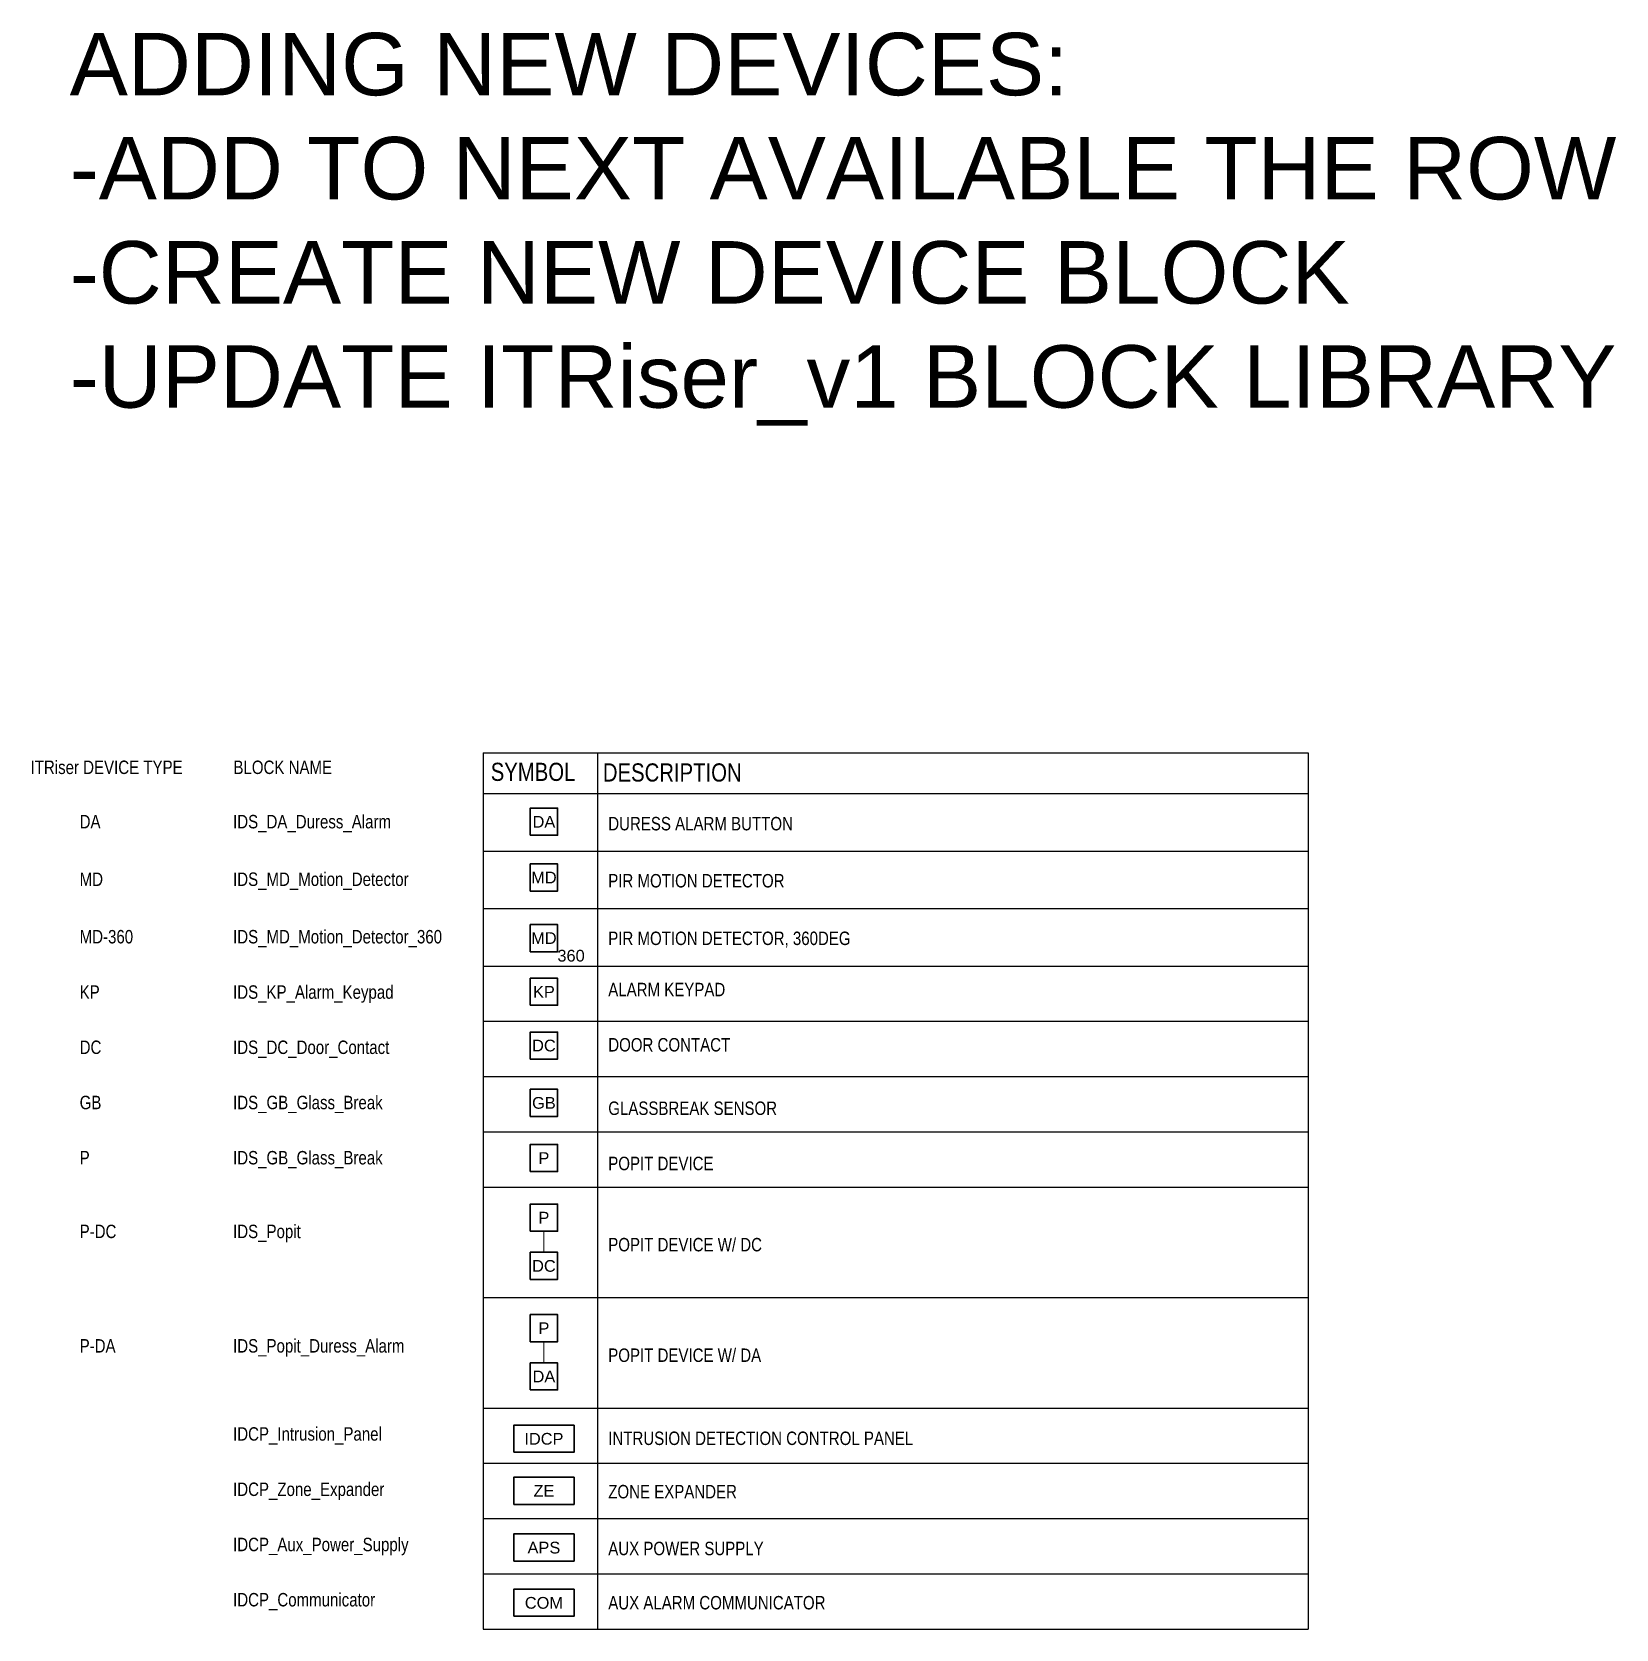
# Model space of a CAD drawing. Header units: inches. Extents: x 26 to 183, y 56 to 129.
# Drawn here: x 88.94 to 101.62, y 104.55 to 117.33 of the extents above; entities that cross this region are included whole.
import ezdxf
from ezdxf.enums import TextEntityAlignment as Align

# ---------------------------------------------------------------- set-up
doc = ezdxf.new("R2010")
doc.units = ezdxf.units.IN
doc.header["$MEASUREMENT"] = 0
doc.set_wipeout_variables(frame=1)
for name, color, linetype, lineweight in [('E-SEC-WIRE', 6, 'Continuous', 18), ('E-SERT-ACS', 23, 'Continuous', 30), ('E-SERT-IDS', 1, 'Continuous', 30), ('S-ANNO-LEGN', 3, 'Continuous', 25)]:
    doc.layers.add(name, color=color, linetype=linetype, lineweight=lineweight)
doc.styles.add('MtXpl_Arial_Narrow', font='arial.ttf')
doc.styles.add('ROMANS', font='arial.ttf', dxfattribs={"height": 0.0935})

# ---------------------------------------------------------------- blocks, each defined once
blk = doc.blocks.new('IDS_DA_Duress_Alarm')
blk.add_wipeout([(-0.109, 0), (-0.109, -0.217), (0.109, -0.217), (0.109, 0)]).dxf.layer = 'E-SERT-ACS'
at = {"layer": 'E-SERT-ACS', "color": 0, "linetype": 'ByBlock', "lineweight": -2}
blk.add_lwpolyline([(-0.109, -0.217), (0.109, -0.217), (0.109, 0), (-0.109, 0)], close=True, dxfattribs=at)
at = {"layer": 'E-SERT-ACS', "color": 7, "style": 'MtXpl_Arial_Narrow', "flags": 8}
blk.add_attdef('MODELNO.', text='', height=0.0938, dxfattribs=at).set_placement((0.109, 0), align=Align.BOTTOM_LEFT)
blk.add_attdef('DEVICE_TYPE', text='', height=0.0938, dxfattribs=at).set_placement((0, -0.109), align=Align.MIDDLE)
blk = doc.blocks.new('IDS_DC_Door_Contact')
blk.add_wipeout([(-0.109, 0), (-0.109, -0.217), (0.109, -0.217), (0.109, 0)]).dxf.layer = 'E-SERT-ACS'
at = {"layer": 'E-SERT-ACS', "color": 0, "linetype": 'ByBlock', "lineweight": -2}
blk.add_lwpolyline([(-0.109, -0.217), (0.109, -0.217), (0.109, 0), (-0.109, 0)], close=True, dxfattribs=at)
at = {"layer": 'E-SERT-ACS', "color": 7, "style": 'MtXpl_Arial_Narrow', "flags": 8}
blk.add_attdef('MODELNO.', text='', height=0.0938, dxfattribs=at).set_placement((0.109, 0), align=Align.BOTTOM_LEFT)
blk.add_attdef('DEVICE_TYPE', text='', height=0.0938, dxfattribs=at).set_placement((0, -0.109), align=Align.MIDDLE)
blk = doc.blocks.new('IDS_GB_Glass_Break')
blk.add_wipeout([(-0.109, 0), (-0.109, -0.217), (0.109, -0.217), (0.109, 0)]).dxf.layer = 'E-SERT-ACS'
at = {"layer": 'E-SERT-ACS', "color": 0, "linetype": 'ByBlock', "lineweight": -2}
blk.add_lwpolyline([(-0.109, -0.217), (0.109, -0.217), (0.109, 0), (-0.109, 0)], close=True, dxfattribs=at)
at = {"layer": 'E-SERT-ACS', "color": 7, "style": 'MtXpl_Arial_Narrow', "flags": 8}
blk.add_attdef('MODELNO.', text='', height=0.0938, dxfattribs=at).set_placement((0.109, 0), align=Align.BOTTOM_LEFT)
blk.add_attdef('DEVICE_TYPE', text='', height=0.0938, dxfattribs=at).set_placement((0, -0.109), align=Align.MIDDLE)
blk = doc.blocks.new('IDS_KP_Alarm_Keypad')
blk.add_wipeout([(-0.109, 0), (-0.109, -0.217), (0.109, -0.217), (0.109, 0)]).dxf.layer = 'E-SERT-ACS'
at = {"layer": 'E-SERT-ACS', "color": 0, "linetype": 'ByBlock', "lineweight": -2}
blk.add_lwpolyline([(-0.109, -0.217), (0.109, -0.217), (0.109, 0), (-0.109, 0)], close=True, dxfattribs=at)
at = {"layer": 'E-SERT-ACS', "color": 7, "style": 'MtXpl_Arial_Narrow', "flags": 8}
blk.add_attdef('MODELNO.', text='', height=0.0938, dxfattribs=at).set_placement((0.109, 0), align=Align.BOTTOM_LEFT)
blk.add_attdef('DEVICE_TYPE', text='', height=0.0938, dxfattribs=at).set_placement((0, -0.109), align=Align.MIDDLE)
blk = doc.blocks.new('IDS_MD_Motion_Detector_360')
blk.add_wipeout([(-0.109, 0), (-0.109, -0.217), (0.109, -0.217), (0.109, 0)]).dxf.layer = 'E-SERT-ACS'
at = {"layer": 'E-SERT-ACS', "color": 0, "linetype": 'ByBlock', "lineweight": -2}
blk.add_lwpolyline([(-0.109, -0.217), (0.109, -0.217), (0.109, 0), (-0.109, 0)], close=True, dxfattribs=at)
at = {"layer": 'E-SERT-ACS', "color": 7, "style": 'MtXpl_Arial_Narrow', "flags": 8}
for tag, p in [('MODELNO.', (0.109, 0)), ('TYPE', (0.109, -0.324))]:
    blk.add_attdef(tag, text='', height=0.0938, dxfattribs=at).set_placement(p, align=Align.BOTTOM_LEFT)
blk.add_attdef('DEVICE_TYPE', text='', height=0.0938, dxfattribs=at).set_placement((0, -0.109), align=Align.MIDDLE)
blk = doc.blocks.new('IDS_MD_Motion_Detector')
blk.add_wipeout([(-0.109, 0), (-0.109, -0.217), (0.109, -0.217), (0.109, 0)]).dxf.layer = 'E-SERT-ACS'
at = {"layer": 'E-SERT-ACS', "color": 0, "linetype": 'ByBlock', "lineweight": -2}
blk.add_lwpolyline([(-0.109, -0.217), (0.109, -0.217), (0.109, 0), (-0.109, 0)], close=True, dxfattribs=at)
at = {"layer": 'E-SERT-ACS', "color": 7, "style": 'MtXpl_Arial_Narrow', "flags": 8}
blk.add_attdef('MODELNO.', text='', height=0.0938, dxfattribs=at).set_placement((0.109, 0), align=Align.BOTTOM_LEFT)
blk.add_attdef('DEVICE_TYPE', text='', height=0.0938, dxfattribs=at).set_placement((0, -0.109), align=Align.MIDDLE)
blk = doc.blocks.new('IDCP_Intrusion_Panel')
blk.add_wipeout([(-0.241, 0), (-0.241, -0.217), (0.241, -0.217), (0.241, 0)])
at = {"color": 0, "linetype": 'ByBlock', "lineweight": -2}
blk.add_lwpolyline([(-0.241, -0.217), (0.241, -0.217), (0.241, 0), (-0.241, 0)], close=True, dxfattribs=at)
at = {"layer": 'E-SERT-ACS', "color": 7, "style": 'MtXpl_Arial_Narrow', "flags": 8}
blk.add_attdef('MODELNO.', text='', height=0.0938, dxfattribs=at).set_placement((0.241, 0), align=Align.BOTTOM_LEFT)
blk.add_attdef('DEVICE_TYPE', text='', height=0.0938, dxfattribs=at).set_placement((0, -0.109), align=Align.MIDDLE)
blk = doc.blocks.new('IDCP_Aux_Power_Supply')
blk.add_wipeout([(-0.241, 0), (-0.241, -0.217), (0.241, -0.217), (0.241, 0)])
at = {"color": 0, "linetype": 'ByBlock', "lineweight": -2}
blk.add_lwpolyline([(-0.241, -0.217), (0.241, -0.217), (0.241, 0), (-0.241, 0)], close=True, dxfattribs=at)
at = {"layer": 'E-SERT-ACS', "color": 7, "style": 'MtXpl_Arial_Narrow', "flags": 8}
blk.add_attdef('MODELNO.', text='', height=0.0938, dxfattribs=at).set_placement((0.241, 0), align=Align.BOTTOM_LEFT)
blk.add_attdef('DEVICE_TYPE', text='', height=0.0938, dxfattribs=at).set_placement((0, -0.109), align=Align.MIDDLE)
blk = doc.blocks.new('IDS_Popit')
blk.add_wipeout([(-0.109, 0), (-0.109, -0.217), (0.109, -0.217), (0.109, 0)]).dxf.layer = 'E-SERT-ACS'
at = {"layer": 'E-SERT-ACS', "color": 0, "linetype": 'ByBlock', "lineweight": -2}
blk.add_lwpolyline([(-0.109, -0.217), (0.109, -0.217), (0.109, 0), (-0.109, 0)], close=True, dxfattribs=at)
at = {"layer": 'E-SERT-ACS', "color": 7, "style": 'MtXpl_Arial_Narrow', "flags": 8}
blk.add_attdef('MODELNO.', text='', height=0.0938, dxfattribs=at).set_placement((0.109, 0), align=Align.BOTTOM_LEFT)
blk.add_attdef('DEVICE_TYPE', text='', height=0.0938, dxfattribs=at).set_placement((0, -0.109), align=Align.MIDDLE)
blk = doc.blocks.new('IDS_Popit_Door_Contact')
at = {"layer": 'E-SERT-IDS'}
ref = blk.add_blockref('IDS_Popit', (0, 0), dxfattribs=at)
ref.add_attrib('DEVICE_TYPE', 'P', dxfattribs={"layer": 'E-SERT-ACS', "color": 7, "height": 0.0938, "style": 'MtXpl_Arial_Narrow'}).set_placement((0, -0.109), align=Align.MIDDLE)
ref = blk.add_blockref('IDS_DC_Door_Contact', (0, -0.386), dxfattribs=at)
ref.add_attrib('DEVICE_TYPE', 'DC', dxfattribs={"layer": 'E-SERT-ACS', "color": 7, "height": 0.0938, "style": 'MtXpl_Arial_Narrow'}).set_placement((0, -0.495), align=Align.MIDDLE)
at = {"layer": 'E-SEC-WIRE'}
blk.add_line((0, -0.217), (0, -0.386), dxfattribs=at)
blk = doc.blocks.new('IDS_Popit_Duress_Alarm')
at = {"layer": 'E-SERT-IDS'}
ref = blk.add_blockref('IDS_Popit', (0, 0), dxfattribs=at)
ref.add_attrib('DEVICE_TYPE', 'P', dxfattribs={"layer": 'E-SERT-ACS', "color": 7, "height": 0.0938, "style": 'MtXpl_Arial_Narrow'}).set_placement((0, -0.109), align=Align.MIDDLE)
at = {"layer": 'E-SEC-WIRE'}
blk.add_line((0, -0.217), (0, -0.386), dxfattribs=at)
at = {"layer": 'E-SERT-IDS'}
ref = blk.add_blockref('IDS_DA_Duress_Alarm', (0, -0.386), dxfattribs=at)
ref.add_attrib('DEVICE_TYPE', 'DA', dxfattribs={"layer": 'E-SERT-ACS', "color": 7, "height": 0.0938, "style": 'MtXpl_Arial_Narrow'}).set_placement((0, -0.495), align=Align.MIDDLE)
blk = doc.blocks.new('IDCP_Communicator')
blk.add_wipeout([(-0.241, 0), (-0.241, -0.217), (0.241, -0.217), (0.241, 0)])
at = {"color": 0, "linetype": 'ByBlock', "lineweight": -2}
blk.add_lwpolyline([(-0.241, -0.217), (0.241, -0.217), (0.241, 0), (-0.241, 0)], close=True, dxfattribs=at)
at = {"layer": 'E-SERT-ACS', "color": 7, "style": 'MtXpl_Arial_Narrow', "flags": 8}
blk.add_attdef('MODELNO.', text='', height=0.0938, dxfattribs=at).set_placement((0.241, 0), align=Align.BOTTOM_LEFT)
blk.add_attdef('DEVICE_TYPE', text='', height=0.0938, dxfattribs=at).set_placement((0, -0.109), align=Align.MIDDLE)
blk = doc.blocks.new('IDCP_Zone_Expander')
blk.add_wipeout([(-0.241, 0), (-0.241, -0.217), (0.241, -0.217), (0.241, 0)])
at = {"color": 0, "linetype": 'ByBlock', "lineweight": -2}
blk.add_lwpolyline([(-0.241, -0.217), (0.241, -0.217), (0.241, 0), (-0.241, 0)], close=True, dxfattribs=at)
at = {"layer": 'E-SERT-ACS', "color": 7, "style": 'MtXpl_Arial_Narrow', "flags": 8}
blk.add_attdef('MODELNO.', text='', height=0.0938, dxfattribs=at).set_placement((0.241, 0), align=Align.BOTTOM_LEFT)
blk.add_attdef('DEVICE_TYPE', text='', height=0.0938, dxfattribs=at).set_placement((0, -0.109), align=Align.MIDDLE)

msp = doc.modelspace()

# ---------------------------------------------------------------- linework, layer by layer
at = {"layer": 'S-ANNO-LEGN', "linetype": 'Continuous'}
for p, q in [((92.549, 111.561), (99.152, 111.561)), ((92.549, 111.561), (92.549, 104.546)), ((93.464, 111.561), (93.464, 104.546)), ((99.152, 111.561), (99.152, 104.546))]:
    msp.add_line(p, q, dxfattribs=at)
at = {"layer": 'S-ANNO-LEGN'}
for p, q in [((92.549, 111.234), (99.152, 111.234)), ((92.549, 110.774), (99.152, 110.774)), ((92.549, 110.313), (99.152, 110.313)), ((92.549, 109.853), (99.152, 109.853)), ((92.549, 109.411), (99.152, 109.411)), ((92.549, 108.968), (99.152, 108.968)), ((92.549, 108.526), (99.152, 108.526)), ((92.549, 108.084), (99.152, 108.084)), ((92.549, 107.199), (99.152, 107.199)), ((92.549, 106.315), (99.152, 106.315)), ((92.549, 106.315), (99.152, 106.315)), ((92.549, 105.873), (99.152, 105.873)), ((92.549, 105.431), (99.152, 105.431)), ((92.549, 104.988), (99.152, 104.988)), ((92.549, 104.546), (99.152, 104.546))]:
    msp.add_line(p, q, dxfattribs=at)

# ---------------------------------------------------------------- block references
at = {"layer": 'E-SERT-ACS'}
for name, p in [('IDS_Popit_Door_Contact', (93.036, 107.948)), ('IDS_Popit_Duress_Alarm', (93.036, 107.063))]:
    msp.add_blockref(name, p, dxfattribs=at)
at = {"layer": 'E-SERT-IDS'}
ref = msp.add_blockref('IDS_DA_Duress_Alarm', (93.036, 111.117), dxfattribs=at)
ref.add_attrib('DEVICE_TYPE', 'DA', dxfattribs={"layer": 'E-SERT-ACS', "color": 7, "height": 0.0938, "style": 'MtXpl_Arial_Narrow'}).set_placement((93.036, 111.008), align=Align.MIDDLE)
ref = msp.add_blockref('IDS_MD_Motion_Detector', (93.036, 110.67), dxfattribs=at)
ref.add_attrib('DEVICE_TYPE', 'MD', dxfattribs={"layer": 'E-SERT-ACS', "color": 7, "height": 0.0938, "style": 'MtXpl_Arial_Narrow'}).set_placement((93.036, 110.562), align=Align.MIDDLE)
ref = msp.add_blockref('IDS_KP_Alarm_Keypad', (93.036, 109.756), dxfattribs=at)
ref.add_attrib('DEVICE_TYPE', 'KP', dxfattribs={"layer": 'E-SERT-ACS', "color": 7, "height": 0.0938, "style": 'MtXpl_Arial_Narrow'}).set_placement((93.036, 109.647), align=Align.MIDDLE)
ref = msp.add_blockref('IDS_DC_Door_Contact', (93.036, 109.325), dxfattribs=at)
ref.add_attrib('DEVICE_TYPE', 'DC', dxfattribs={"layer": 'E-SERT-ACS', "color": 7, "height": 0.0938, "style": 'MtXpl_Arial_Narrow'}).set_placement((93.036, 109.217), align=Align.MIDDLE)
ref = msp.add_blockref('IDS_GB_Glass_Break', (93.036, 108.867), dxfattribs=at)
ref.add_attrib('DEVICE_TYPE', 'GB', dxfattribs={"layer": 'E-SERT-ACS', "color": 7, "height": 0.0938, "style": 'MtXpl_Arial_Narrow'}).set_placement((93.036, 108.758), align=Align.MIDDLE)
ref = msp.add_blockref('IDS_Popit', (93.036, 108.425), dxfattribs=at)
ref.add_attrib('DEVICE_TYPE', 'P', dxfattribs={"layer": 'E-SERT-ACS', "color": 7, "height": 0.0938, "style": 'MtXpl_Arial_Narrow'}).set_placement((93.036, 108.316), align=Align.MIDDLE)
ref = msp.add_blockref('IDCP_Intrusion_Panel', (93.036, 106.178), dxfattribs=at)
ref.add_attrib('DEVICE_TYPE', 'IDCP', dxfattribs={"layer": 'E-SERT-ACS', "color": 7, "height": 0.0938, "style": 'MtXpl_Arial_Narrow'}).set_placement((93.036, 106.069), align=Align.MIDDLE)
ref = msp.add_blockref('IDCP_Zone_Expander', (93.036, 105.761), dxfattribs=at)
ref.add_attrib('DEVICE_TYPE', 'ZE', dxfattribs={"layer": 'E-SERT-ACS', "color": 7, "height": 0.0938, "style": 'MtXpl_Arial_Narrow'}).set_placement((93.036, 105.652), align=Align.MIDDLE)
ref = msp.add_blockref('IDCP_Aux_Power_Supply', (93.036, 105.307), dxfattribs=at)
ref.add_attrib('DEVICE_TYPE', 'APS', dxfattribs={"layer": 'E-SERT-ACS', "color": 7, "height": 0.0938, "style": 'MtXpl_Arial_Narrow'}).set_placement((93.036, 105.198), align=Align.MIDDLE)
ref = msp.add_blockref('IDCP_Communicator', (93.036, 104.865), dxfattribs=at)
ref.add_attrib('DEVICE_TYPE', 'COM', dxfattribs={"layer": 'E-SERT-ACS', "color": 7, "height": 0.0938, "style": 'MtXpl_Arial_Narrow'}).set_placement((93.036, 104.756), align=Align.MIDDLE)

# ---------------------------------------------------------------- texts
at = {"layer": 'E-SERT-ACS', "color": 0, "insert": (89.24, 117.323), "char_height": 0.5, "width": 14.68259, "attachment_point": 1, "style": 'MtXpl_Arial_Narrow'}
msp.add_mtext('{\\fArial|b0|i0|c238|p34;ADDING NEW DEVICES:\\P-ADD TO NEXT AVAILABLE THE ROW\\P-CREATE NEW DEVICE BLOCK}\\P{\\fArial|b0|i0|c238|p34;-UPDATE ITRiser_v1 BLOCK LIBRARY}', dxfattribs=at)
at = {"layer": 'S-ANNO-LEGN', "style": 'ROMANS', "width": 0.8}
for s, height, p in [('ITRiser DEVICE TYPE', 0.10771, (88.927, 111.444)), ('BLOCK NAME', 0.1077, (90.551, 111.444)), ('DA', 0.1077, (89.32, 111.009)), ('IDS_DA_Duress_Alarm', 0.10771, (90.548, 111.009)), ('DURESS ALARM BUTTON', 0.10771, (93.551, 110.993)), ('MD', 0.1077, (89.32, 110.548)), ('IDS_MD_Motion_Detector', 0.10771, (90.548, 110.548)), ('PIR MOTION DETECTOR', 0.10771, (93.551, 110.536)), ('MD-360', 0.1077, (89.32, 110.088)), ('IDS_MD_Motion_Detector_360', 0.10771, (90.548, 110.088)), ('PIR MOTION DETECTOR, 360DEG', 0.10771, (93.551, 110.075)), ('KP', 0.1077, (89.32, 109.645)), ('IDS_KP_Alarm_Keypad', 0.10771, (90.548, 109.645)), ('ALARM KEYPAD', 0.10771, (93.551, 109.665)), ('DC', 0.1077, (89.32, 109.203)), ('IDS_DC_Door_Contact', 0.10771, (90.548, 109.203)), ('DOOR CONTACT', 0.10771, (93.551, 109.223)), ('GB', 0.1077, (89.32, 108.761)), ('IDS_GB_Glass_Break', 0.10771, (90.548, 108.761)), ('GLASSBREAK SENSOR', 0.10771, (93.551, 108.715)), ('P', 0.108, (89.32, 108.319)), ('IDS_GB_Glass_Break', 0.10771, (90.548, 108.319)), ('POPIT DEVICE', 0.10771, (93.551, 108.273)), ('P-DC', 0.1077, (89.32, 107.729)), ('IDS_Popit', 0.1077, (90.548, 107.729)), ('POPIT DEVICE W/ DC', 0.10771, (93.551, 107.623)), ('P-DA', 0.1077, (89.32, 106.813)), ('IDS_Popit_Duress_Alarm', 0.10771, (90.548, 106.813)), ('POPIT DEVICE W/ DA', 0.10771, (93.551, 106.738)), ('IDCP_Intrusion_Panel', 0.10771, (90.548, 106.108)), ('INTRUSION DETECTION CONTROL PANEL', 0.10771, (93.551, 106.073)), ('IDCP_Zone_Expander', 0.10771, (90.548, 105.665)), ('ZONE EXPANDER', 0.10771, (93.551, 105.646)), ('IDCP_Aux_Power_Supply', 0.10771, (90.548, 105.223)), ('AUX POWER SUPPLY', 0.10771, (93.551, 105.191)), ('IDCP_Communicator', 0.10771, (90.548, 104.781)), ('AUX ALARM COMMUNICATOR', 0.10771, (93.551, 104.757))]:
    msp.add_text(s, height=height, dxfattribs=at).set_placement(p, align=Align.MIDDLE_LEFT)
msp.add_text('SYMBOL', height=0.1454, dxfattribs=at).set_placement((92.949, 111.335), align=Align.CENTER)
msp.add_text('DESCRIPTION', height=0.14541, dxfattribs=at).set_placement((93.508, 111.33))

# ---------------------------------------------------------------- next in the draw order: block references
at = {"layer": 'E-SERT-IDS'}
ref = msp.add_blockref('IDS_MD_Motion_Detector_360', (93.036, 110.185), dxfattribs=at)
ref.add_attrib('TYPE', '360', dxfattribs={"layer": 'E-SERT-ACS', "color": 7, "height": 0.0938, "style": 'MtXpl_Arial_Narrow'}).set_placement((93.144, 109.861), align=Align.BOTTOM_LEFT)
ref.add_attrib('DEVICE_TYPE', 'MD', dxfattribs={"layer": 'E-SERT-ACS', "color": 7, "height": 0.0938, "style": 'MtXpl_Arial_Narrow'}).set_placement((93.036, 110.077), align=Align.MIDDLE)

doc.saveas('drawing.dxf')
